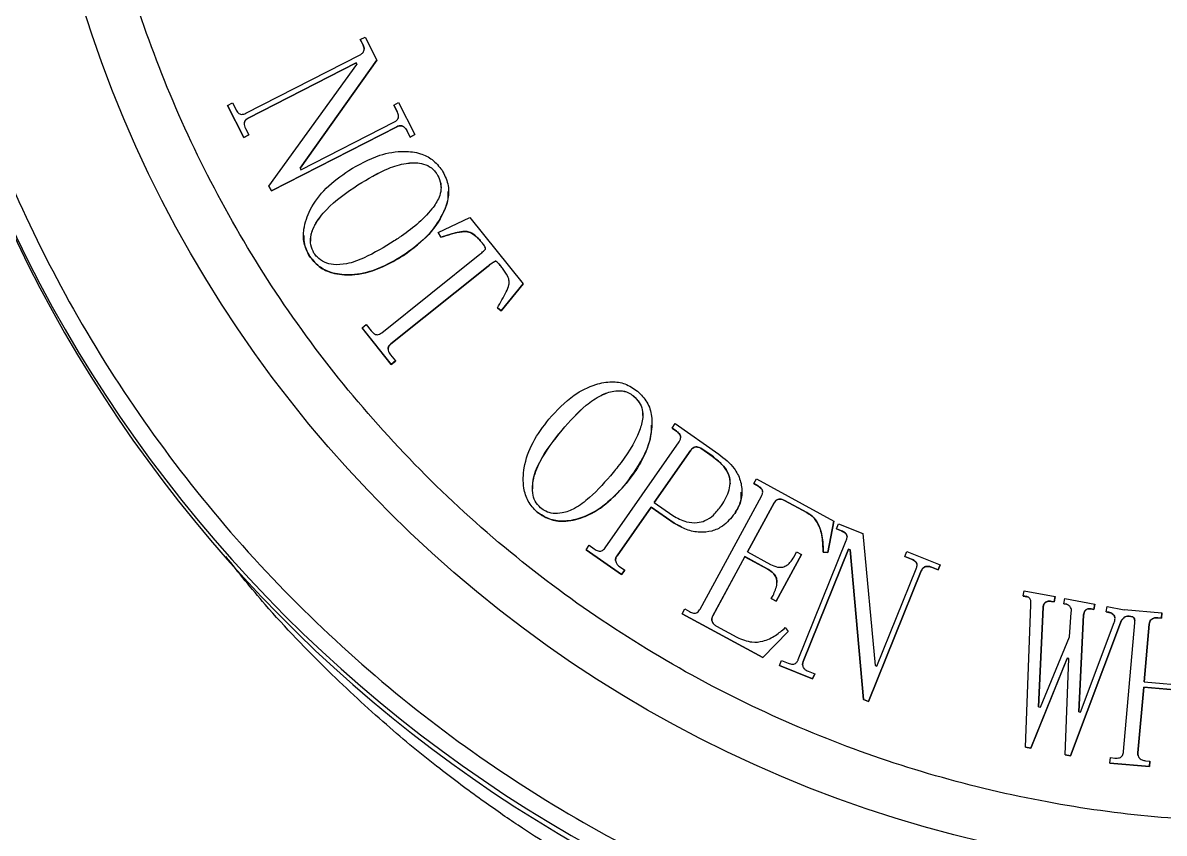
# Model space of a CAD drawing. Header units: millimetres. Extents: x 2251 to 4395, y 932 to 2449.
# Drawn here: x 3612.5 to 3678.5, y 2141.7 to 2188.5 of the extents above; entities that cross this region are included whole.
import ezdxf

# ---------------------------------------------------------------- set-up
doc = ezdxf.new("R2010")
doc.units = ezdxf.units.MM

msp = doc.modelspace()

# ---------------------------------------------------------------- linework, layer by layer
at = {"color": 7, "linetype": 'Continuous', "lineweight": 25}
for p, q in [((3632.01, 2187.576), (3632.287, 2187.719)), ((3632.287, 2187.719), (3632.973, 2186.378)), ((3632.153, 2187.299), (3632.01, 2187.576)), ((3632.01, 2187.576), (3632.01, 2187.574)), ((3632.01, 2187.574), (3632.153, 2187.296)), ((3632.153, 2187.299), (3632.153, 2187.296)), ((3625.383, 2183.311), (3631.995, 2186.694)), ((3631.767, 2186.228), (3625.526, 2183.034)), ((3625.526, 2183.031), (3631.767, 2186.225)), ((3626.724, 2179.096), (3631.815, 2186.135)), ((3632.973, 2186.378), (3628.525, 2180.134)), ((3628.526, 2180.133), (3632.973, 2186.376)), ((3631.815, 2186.135), (3631.767, 2186.228)), ((3631.767, 2186.228), (3631.767, 2186.225)), ((3631.767, 2186.225), (3631.815, 2186.134)), ((3632.973, 2186.378), (3632.973, 2186.376)), ((3624.335, 2183.766), (3624.613, 2183.908)), ((3625.281, 2181.916), (3624.335, 2183.766)), ((3624.335, 2183.766), (3624.335, 2183.763)), ((3624.335, 2183.763), (3625.281, 2181.914)), ((3624.613, 2183.908), (3624.802, 2183.538)), ((3633.95, 2183.785), (3634.227, 2183.927)), ((3634.139, 2183.415), (3633.95, 2183.785)), ((3633.95, 2183.785), (3633.95, 2183.783)), ((3633.95, 2183.783), (3634.139, 2183.413)), ((3634.227, 2183.927), (3635.173, 2182.078)), ((3634.139, 2183.415), (3634.139, 2183.413)), ((3625.37, 2182.429), (3625.559, 2182.059)), ((3625.526, 2183.034), (3625.526, 2183.031)), ((3634.125, 2182.533), (3626.867, 2178.819)), ((3626.867, 2178.817), (3634.125, 2182.531)), ((3628.573, 2180.042), (3633.983, 2182.81)), ((3634.125, 2182.533), (3634.125, 2182.531)), ((3625.559, 2182.059), (3625.281, 2181.916)), ((3625.281, 2181.914), (3625.559, 2182.057)), ((3625.281, 2181.916), (3625.281, 2181.914)), ((3625.559, 2182.059), (3625.559, 2182.057)), ((3634.896, 2181.936), (3634.707, 2182.305)), ((3634.707, 2182.305), (3634.707, 2182.303)), ((3634.707, 2182.303), (3634.896, 2181.933)), ((3635.173, 2182.078), (3634.896, 2181.936)), ((3634.896, 2181.933), (3635.173, 2182.076)), ((3634.896, 2181.936), (3634.896, 2181.933)), ((3635.173, 2182.078), (3635.173, 2182.076)), ((3628.525, 2180.134), (3628.573, 2180.042)), ((3626.867, 2178.819), (3626.724, 2179.096)), ((3626.724, 2179.096), (3626.724, 2179.094)), ((3626.724, 2179.094), (3626.867, 2178.817)), ((3626.867, 2178.819), (3626.867, 2178.817)), ((3637.117, 2178.781), (3637.117, 2178.783)), ((3636.522, 2176.411), (3638.35, 2177.278)), ((3638.35, 2177.278), (3641.428, 2173.434)), ((3628.725, 2176.238), (3628.725, 2176.236)), ((3636.676, 2176.135), (3636.522, 2176.411)), ((3636.522, 2176.411), (3636.522, 2176.409)), ((3636.522, 2176.409), (3636.676, 2176.133)), ((3636.676, 2176.135), (3636.676, 2176.133)), ((3639.04, 2175.837), (3639.04, 2175.834)), ((3633.262, 2170.612), (3638.926, 2175.149)), ((3639.406, 2174.469), (3633.783, 2169.965)), ((3633.783, 2169.963), (3639.406, 2174.467)), ((3639.406, 2174.469), (3639.406, 2174.467)), ((3640.238, 2174.34), (3640.238, 2174.338)), ((3641.428, 2173.434), (3640.151, 2171.88)), ((3640.151, 2171.878), (3641.428, 2173.432)), ((3641.428, 2173.434), (3641.428, 2173.432)), ((3640.151, 2171.88), (3639.949, 2172.049)), ((3639.949, 2172.049), (3639.949, 2172.047)), ((3639.949, 2172.047), (3640.151, 2171.878)), ((3640.151, 2171.88), (3640.151, 2171.878)), ((3632.112, 2170.886), (3632.355, 2171.08)), ((3633.798, 2168.782), (3632.112, 2170.886)), ((3632.112, 2170.886), (3632.112, 2170.884)), ((3632.112, 2170.884), (3633.798, 2168.78)), ((3632.355, 2171.08), (3632.648, 2170.716)), ((3633.783, 2169.965), (3633.783, 2169.963)), ((3633.75, 2169.341), (3634.041, 2168.977)), ((3634.041, 2168.977), (3633.798, 2168.782)), ((3633.798, 2168.78), (3634.041, 2168.975)), ((3633.798, 2168.782), (3633.798, 2168.78)), ((3634.041, 2168.977), (3634.041, 2168.975)), ((3648.884, 2165.259), (3648.884, 2165.261)), ((3650.046, 2165.093), (3650.225, 2165.351)), ((3650.225, 2165.351), (3652.755, 2163.586)), ((3650.303, 2164.914), (3650.046, 2165.093)), ((3650.046, 2165.093), (3650.046, 2165.091)), ((3650.046, 2165.091), (3650.303, 2164.912)), ((3650.303, 2164.914), (3650.303, 2164.912)), ((3646.176, 2158.173), (3650.451, 2164.301)), ((3651.137, 2163.823), (3649.014, 2160.782)), ((3649.015, 2160.781), (3651.137, 2163.821)), ((3651.137, 2163.821), (3651.137, 2163.823)), ((3652.36, 2163.479), (3651.761, 2163.897)), ((3651.761, 2163.894), (3651.761, 2163.897)), ((3651.761, 2163.894), (3652.36, 2163.476)), ((3652.36, 2163.476), (3652.36, 2163.479)), ((3641.443, 2162.21), (3641.443, 2162.208)), ((3654.777, 2161.878), (3654.928, 2162.151)), ((3654.928, 2162.151), (3659.412, 2159.716)), ((3654.086, 2161.383), (3654.086, 2161.385)), ((3655.007, 2161.752), (3654.777, 2161.878)), ((3654.777, 2161.878), (3654.777, 2161.876)), ((3654.777, 2161.876), (3655.007, 2161.75)), ((3655.007, 2161.752), (3655.007, 2161.75)), ((3649.014, 2160.782), (3650.085, 2160.034)), ((3651.668, 2154.621), (3655.221, 2161.163)), ((3655.953, 2160.766), (3654.413, 2157.929)), ((3654.414, 2157.928), (3655.953, 2160.764)), ((3655.953, 2160.766), (3655.953, 2160.764)), ((3657.842, 2160.213), (3656.561, 2160.909)), ((3656.561, 2160.909), (3656.561, 2160.907)), ((3656.561, 2160.907), (3657.842, 2160.211)), ((3648.835, 2160.523), (3646.862, 2157.696)), ((3646.862, 2157.693), (3648.835, 2160.521)), ((3650.162, 2159.597), (3648.835, 2160.523)), ((3648.835, 2160.523), (3648.835, 2160.521)), ((3648.835, 2160.521), (3650.162, 2159.595)), ((3657.842, 2160.213), (3657.842, 2160.211)), ((3650.162, 2159.597), (3650.162, 2159.595)), ((3650.162, 2159.595), (3650.582, 2159.395)), ((3659.412, 2159.716), (3659.069, 2157.888)), ((3659.069, 2157.886), (3659.412, 2159.714)), ((3659.412, 2159.716), (3659.412, 2159.714)), ((3659.563, 2159.265), (3659.68, 2159.554)), ((3659.68, 2159.554), (3661.077, 2158.99)), ((3659.851, 2159.148), (3659.563, 2159.265)), ((3659.563, 2159.265), (3659.563, 2159.263)), ((3659.563, 2159.263), (3659.851, 2159.145)), ((3659.851, 2159.148), (3659.851, 2159.145)), ((3661.077, 2158.99), (3661.801, 2151.357)), ((3645.071, 2158.052), (3645.252, 2158.31)), ((3645.071, 2158.052), (3645.071, 2158.05)), ((3647.128, 2156.615), (3645.071, 2158.052)), ((3645.071, 2158.05), (3647.128, 2156.613)), ((3645.252, 2158.31), (3645.55, 2158.1)), ((3657.347, 2151.7), (3660.129, 2158.587)), ((3660.262, 2158.084), (3657.636, 2151.583)), ((3657.636, 2151.581), (3660.262, 2158.082)), ((3660.358, 2158.046), (3660.262, 2158.084)), ((3660.262, 2158.084), (3660.262, 2158.082)), ((3660.262, 2158.082), (3660.358, 2158.044)), ((3661.119, 2149.392), (3660.358, 2158.046)), ((3660.358, 2158.046), (3660.358, 2158.044)), ((3660.358, 2158.044), (3661.119, 2149.39)), ((3646.862, 2157.696), (3646.862, 2157.693)), ((3654.263, 2157.655), (3652.4, 2154.224)), ((3652.4, 2154.222), (3654.263, 2157.653)), ((3655.588, 2156.935), (3654.263, 2157.655)), ((3654.263, 2157.655), (3654.263, 2157.653)), ((3654.263, 2157.653), (3655.588, 2156.933)), ((3654.413, 2157.929), (3655.739, 2157.208)), ((3657.528, 2157.778), (3656.062, 2155.08)), ((3656.062, 2155.077), (3657.528, 2157.776)), ((3657.105, 2157.651), (3657.255, 2157.927)), ((3657.255, 2157.927), (3657.528, 2157.778)), ((3657.528, 2157.778), (3657.528, 2157.776)), ((3659.069, 2157.888), (3658.79, 2157.921)), ((3658.79, 2157.921), (3658.79, 2157.919)), ((3658.79, 2157.919), (3659.069, 2157.886)), ((3659.069, 2157.888), (3659.069, 2157.886)), ((3663.512, 2157.668), (3663.629, 2157.957)), ((3663.897, 2157.514), (3663.512, 2157.668)), ((3663.512, 2157.668), (3663.512, 2157.666)), ((3663.512, 2157.666), (3663.897, 2157.512)), ((3663.629, 2157.957), (3665.555, 2157.179)), ((3663.897, 2157.514), (3663.897, 2157.512)), ((3647.008, 2157.083), (3647.309, 2156.873)), ((3647.309, 2156.873), (3647.128, 2156.615)), ((3647.128, 2156.613), (3647.309, 2156.871)), ((3647.309, 2156.873), (3647.309, 2156.871)), ((3655.588, 2156.935), (3655.588, 2156.933)), ((3664.463, 2156.836), (3661.408, 2149.275)), ((3661.408, 2149.273), (3664.463, 2156.834)), ((3661.897, 2151.319), (3664.174, 2156.953)), ((3664.463, 2156.836), (3664.463, 2156.834)), ((3665.438, 2156.89), (3665.053, 2157.046)), ((3665.053, 2157.046), (3665.053, 2157.044)), ((3665.053, 2157.044), (3665.438, 2156.888)), ((3665.555, 2157.179), (3665.438, 2156.89)), ((3665.438, 2156.888), (3665.555, 2157.177)), ((3665.438, 2156.89), (3665.438, 2156.888)), ((3665.555, 2157.179), (3665.555, 2157.177)), ((3647.128, 2156.615), (3647.128, 2156.613)), ((3655.789, 2155.228), (3655.889, 2155.411)), ((3670.362, 2155.38), (3670.422, 2155.686)), ((3670.566, 2155.341), (3670.362, 2155.38)), ((3670.362, 2155.38), (3670.362, 2155.378)), ((3670.362, 2155.378), (3670.566, 2155.339)), ((3670.422, 2155.686), (3672.209, 2155.345)), ((3656.062, 2155.08), (3655.789, 2155.228)), ((3655.789, 2155.228), (3655.789, 2155.226)), ((3655.789, 2155.226), (3656.062, 2155.077)), ((3656.062, 2155.08), (3656.062, 2155.077)), ((3670.491, 2146.625), (3670.795, 2154.873)), ((3670.566, 2155.341), (3670.566, 2155.339)), ((3671.51, 2154.738), (3671.256, 2148.967)), ((3671.256, 2148.967), (3671.51, 2154.736)), ((3671.51, 2154.738), (3671.51, 2154.736)), ((3672.15, 2155.039), (3671.996, 2155.068)), ((3671.996, 2155.068), (3671.996, 2155.066)), ((3671.996, 2155.066), (3672.15, 2155.037)), ((3672.209, 2155.345), (3672.15, 2155.039)), ((3672.15, 2155.037), (3672.209, 2155.343)), ((3672.15, 2155.039), (3672.15, 2155.037)), ((3672.209, 2155.345), (3672.209, 2155.343)), ((3672.71, 2154.931), (3672.77, 2155.237)), ((3672.864, 2154.902), (3672.71, 2154.931)), ((3672.71, 2154.931), (3672.71, 2154.929)), ((3672.71, 2154.929), (3672.864, 2154.9)), ((3672.77, 2155.237), (3674.506, 2154.906)), ((3672.864, 2154.902), (3672.864, 2154.9)), ((3674.506, 2154.906), (3674.446, 2154.6)), ((3674.446, 2154.598), (3674.506, 2154.904)), ((3674.506, 2154.906), (3674.506, 2154.904)), ((3675.161, 2154.465), (3675.22, 2154.771)), ((3675.22, 2154.771), (3676.206, 2154.583)), ((3650.634, 2154.353), (3650.782, 2154.629)), ((3655.301, 2151.818), (3650.634, 2154.353)), ((3650.634, 2154.353), (3650.634, 2154.351)), ((3650.634, 2154.351), (3655.301, 2151.816)), ((3650.782, 2154.629), (3651.058, 2154.479)), ((3652.4, 2154.224), (3652.4, 2154.222)), ((3673.034, 2153.018), (3673.144, 2154.426)), ((3673.858, 2154.29), (3673.583, 2148.68)), ((3673.583, 2148.68), (3673.858, 2154.287)), ((3673.858, 2154.29), (3673.858, 2154.287)), ((3674.446, 2154.6), (3674.294, 2154.631)), ((3674.294, 2154.631), (3674.294, 2154.628)), ((3674.294, 2154.628), (3674.446, 2154.598)), ((3674.446, 2154.6), (3674.446, 2154.598)), ((3675.315, 2154.434), (3675.161, 2154.465)), ((3675.161, 2154.465), (3675.161, 2154.463)), ((3675.161, 2154.463), (3675.315, 2154.432)), ((3675.315, 2154.434), (3675.315, 2154.432)), ((3676.206, 2154.583), (3676.208, 2154.603)), ((3676.208, 2154.603), (3678.393, 2154.413)), ((3676.692, 2154.172), (3676.488, 2154.211)), ((3676.488, 2154.211), (3676.488, 2154.208)), ((3676.488, 2154.208), (3676.692, 2154.17)), ((3676.694, 2154.183), (3676.692, 2154.172)), ((3676.692, 2154.17), (3676.694, 2154.181)), ((3676.692, 2154.17), (3676.692, 2154.172)), ((3676.694, 2154.183), (3676.694, 2154.181)), ((3678.366, 2154.101), (3678.158, 2154.118)), ((3678.158, 2154.118), (3678.158, 2154.116)), ((3678.158, 2154.116), (3678.366, 2154.099)), ((3678.393, 2154.413), (3678.366, 2154.101)), ((3678.366, 2154.099), (3678.393, 2154.411)), ((3678.366, 2154.101), (3678.366, 2154.099)), ((3678.393, 2154.413), (3678.393, 2154.411)), ((3652.612, 2153.635), (3653.803, 2152.988)), ((3656.592, 2153.546), (3656.771, 2153.33)), ((3675.993, 2153.829), (3673.096, 2146.128)), ((3673.096, 2146.125), (3675.993, 2153.827)), ((3673.685, 2148.661), (3675.627, 2153.847)), ((3675.993, 2153.829), (3675.993, 2153.827)), ((3676.171, 2146.378), (3676.821, 2153.816)), ((3677.653, 2153.744), (3677.362, 2150.416)), ((3677.362, 2150.416), (3677.653, 2153.742)), ((3677.653, 2153.744), (3677.653, 2153.742)), ((3656.771, 2153.33), (3655.301, 2151.818)), ((3655.301, 2151.816), (3656.771, 2153.328)), ((3656.771, 2153.33), (3656.771, 2153.328)), ((3671.358, 2148.948), (3673.034, 2153.018)), ((3655.301, 2151.818), (3655.301, 2151.816)), ((3656.255, 2151.357), (3656.372, 2151.646)), ((3656.372, 2151.646), (3656.758, 2151.49)), ((3657.636, 2151.583), (3657.636, 2151.581)), ((3672.903, 2151.772), (3670.797, 2146.567)), ((3670.797, 2146.565), (3672.903, 2151.77)), ((3672.789, 2146.185), (3673.005, 2151.753)), ((3673.005, 2151.753), (3672.903, 2151.772)), ((3672.903, 2151.772), (3672.903, 2151.77)), ((3672.903, 2151.77), (3673.005, 2151.75)), ((3658.181, 2150.579), (3656.255, 2151.357)), ((3656.255, 2151.357), (3656.255, 2151.355)), ((3656.255, 2151.355), (3658.181, 2150.577)), ((3657.914, 2151.024), (3658.299, 2150.868)), ((3658.299, 2150.868), (3658.181, 2150.579)), ((3658.181, 2150.577), (3658.299, 2150.866)), ((3658.299, 2150.868), (3658.299, 2150.866)), ((3661.801, 2151.357), (3661.897, 2151.319)), ((3658.181, 2150.579), (3658.181, 2150.577)), ((3677.335, 2150.103), (3677.004, 2146.307)), ((3677.004, 2146.304), (3677.335, 2150.101)), ((3680.404, 2149.834), (3677.335, 2150.103)), ((3677.335, 2150.103), (3677.335, 2150.101)), ((3677.335, 2150.101), (3680.404, 2149.832)), ((3677.362, 2150.416), (3680.431, 2150.146)), ((3661.408, 2149.275), (3661.119, 2149.392)), ((3661.119, 2149.392), (3661.119, 2149.39)), ((3661.119, 2149.39), (3661.408, 2149.273)), ((3661.408, 2149.275), (3661.408, 2149.273)), ((3671.256, 2148.967), (3671.358, 2148.948)), ((3673.583, 2148.68), (3673.685, 2148.661)), ((3670.797, 2146.567), (3670.491, 2146.625)), ((3670.491, 2146.625), (3670.491, 2146.622)), ((3670.491, 2146.622), (3670.797, 2146.565)), ((3670.797, 2146.567), (3670.797, 2146.565)), ((3673.096, 2146.128), (3672.789, 2146.185)), ((3672.789, 2146.185), (3672.789, 2146.183)), ((3672.789, 2146.183), (3673.096, 2146.125)), ((3673.096, 2146.128), (3673.096, 2146.125)), ((3677.004, 2146.307), (3677.004, 2146.304)), ((3675.378, 2145.715), (3675.407, 2146.027)), ((3677.666, 2145.515), (3675.378, 2145.715)), ((3675.378, 2145.715), (3675.378, 2145.713)), ((3675.378, 2145.713), (3677.666, 2145.513)), ((3675.407, 2146.027), (3675.667, 2146.004)), ((3677.435, 2145.848), (3677.695, 2145.827)), ((3677.695, 2145.827), (3677.666, 2145.515)), ((3677.666, 2145.513), (3677.695, 2145.825)), ((3677.666, 2145.515), (3677.666, 2145.513)), ((3677.695, 2145.827), (3677.695, 2145.825))]:
    msp.add_line(p, q, dxfattribs=at)
msp.add_circle((3684.214, 2210.809), 71.5, dxfattribs=at)
for centre, start, end in [((3684.214, 2210.807), 190.30617, 259.69396), ((3684.291, 2210.435), 190.52799, 258.6349)]:
    msp.add_arc(centre, 80, start, end, dxfattribs=at)
for points, knots in [([(3752.714, 2210.816), (3752.659, 2208.727), (3752.549, 2204.548), (3751.639, 2198.21), (3750.153, 2191.857), (3747.98, 2185.492), (3745.149, 2179.268), (3741.635, 2173.246), (3737.481, 2167.554), (3732.737, 2162.292), (3727.476, 2157.549), (3721.784, 2153.395), (3715.761, 2149.881), (3709.538, 2147.05), (3703.173, 2144.878), (3696.82, 2143.383), (3690.481, 2142.506), (3684.214, 2142.221), (3677.947, 2142.506), (3671.608, 2143.383), (3665.255, 2144.878), (3658.89, 2147.05), (3652.667, 2149.881), (3646.644, 2153.395), (3640.952, 2157.549), (3635.691, 2162.292), (3630.947, 2167.554), (3626.793, 2173.246), (3623.279, 2179.268), (3620.448, 2185.491), (3618.274, 2191.857), (3616.789, 2198.209), (3615.879, 2204.548), (3615.769, 2208.727), (3615.714, 2210.816)], [0, 0, 0, 0, 0.029124, 0.058248, 0.08912, 0.119994, 0.151902, 0.184313, 0.217069, 0.25, 0.282931, 0.315687, 0.348098, 0.380006, 0.410878, 0.441752, 0.470875, 0.5, 0.529123, 0.558248, 0.58912, 0.619994, 0.651902, 0.684313, 0.717069, 0.75, 0.782931, 0.815687, 0.848098, 0.880006, 0.910878, 0.941752, 0.970875, 1, 1, 1, 1]), ([(3606.488, 2196.676), (3607.015, 2194.18), (3608.077, 2189.142), (3610.616, 2181.765), (3613.885, 2174.523), (3617.948, 2167.544), (3622.76, 2160.941), (3628.252, 2154.848), (3634.346, 2149.355), (3640.949, 2144.543), (3647.928, 2140.481), (3655.17, 2137.212), (3662.547, 2134.673), (3667.584, 2133.61), (3670.08, 2133.084)], [0, 0, 0, 0, 0.079959, 0.161371, 0.244142, 0.328893, 0.414217, 0.5, 0.585778, 0.671102, 0.755858, 0.838624, 0.920039, 1, 1, 1, 1]), ([(3631.995, 2186.694), (3632.045, 2186.723), (3632.126, 2186.77), (3632.209, 2186.873), (3632.241, 2186.976), (3632.233, 2187.126), (3632.185, 2187.227), (3632.153, 2187.299)], [0, 0, 0, 0, 0.2393069, 0.3883408, 0.5382316, 0.6776492, 1, 1, 1, 1]), ([(3632.153, 2187.296), (3632.188, 2187.225), (3632.235, 2187.133), (3632.234, 2187.032), (3632.234, 2187.01)], [0, 0, 0, 0, 0.77993, 1, 1, 1, 1]), ([(3624.802, 2183.538), (3624.843, 2183.465), (3624.902, 2183.361), (3625.028, 2183.264), (3625.143, 2183.24), (3625.266, 2183.257), (3625.344, 2183.293), (3625.383, 2183.311)], [0, 0, 0, 0, 0.3460999, 0.4934666, 0.642693, 0.8205684, 1, 1, 1, 1]), ([(3633.983, 2182.81), (3634.033, 2182.839), (3634.114, 2182.887), (3634.197, 2182.99), (3634.229, 2183.093), (3634.221, 2183.242), (3634.172, 2183.344), (3634.139, 2183.415)], [0, 0, 0, 0, 0.239079, 0.388006, 0.537788, 0.677074, 1, 1, 1, 1]), ([(3625.526, 2183.034), (3625.48, 2183.006), (3625.4, 2182.958), (3625.324, 2182.849), (3625.291, 2182.721), (3625.304, 2182.574), (3625.348, 2182.477), (3625.37, 2182.429)], [0, 0, 0, 0, 0.227355, 0.388209, 0.549679, 0.776891, 1, 1, 1, 1]), ([(3625.304, 2182.716), (3625.303, 2182.735), (3625.303, 2182.796), (3625.348, 2182.887), (3625.427, 2182.974), (3625.492, 2183.012), (3625.526, 2183.031)], [0, 0, 0, 0, 0.137853, 0.446763, 0.713681, 1, 1, 1, 1]), ([(3634.707, 2182.305), (3634.673, 2182.364), (3634.614, 2182.464), (3634.485, 2182.553), (3634.365, 2182.593), (3634.242, 2182.584), (3634.166, 2182.551), (3634.125, 2182.533)], [0, 0, 0, 0, 0.282446, 0.488833, 0.649378, 0.810868, 1, 1, 1, 1]), ([(3634.125, 2182.531), (3634.177, 2182.553), (3634.264, 2182.59), (3634.406, 2182.584), (3634.525, 2182.529), (3634.634, 2182.433), (3634.682, 2182.348), (3634.707, 2182.303)], [0, 0, 0, 0, 0.238616, 0.394312, 0.588667, 0.784076, 1, 1, 1, 1]), ([(3631.338, 2179.998), (3631.923, 2180.335), (3632.924, 2180.911), (3634.393, 2181.16), (3635.44, 2181.034), (3636.229, 2180.658), (3636.563, 2180.232), (3636.737, 2180.01)], [0, 0, 0, 0, 0.336368, 0.574645, 0.731944, 0.859761, 1, 1, 1, 1]), ([(3631.875, 2179.166), (3632.448, 2179.515), (3633.324, 2180.048), (3634.555, 2180.433), (3635.343, 2180.47), (3635.924, 2180.31), (3636.258, 2180.059), (3636.393, 2179.866), (3636.431, 2179.811)], [0, 0, 0, 0, 0.397528, 0.607391, 0.759995, 0.859904, 0.960457, 1, 1, 1, 1]), ([(3631.875, 2179.164), (3632.448, 2179.513), (3633.324, 2180.046), (3634.555, 2180.43), (3635.343, 2180.468), (3635.924, 2180.307), (3636.258, 2180.057), (3636.393, 2179.864), (3636.431, 2179.809)], [0, 0, 0, 0, 0.397528, 0.607391, 0.759995, 0.859904, 0.960457, 1, 1, 1, 1]), ([(3629.069, 2175.049), (3628.944, 2175.296), (3628.699, 2175.782), (3628.723, 2176.739), (3629.11, 2177.862), (3630.012, 2179.054), (3630.887, 2179.677), (3631.338, 2179.998)], [0, 0, 0, 0, 0.136424, 0.268155, 0.464575, 0.724005, 1, 1, 1, 1]), ([(3636.431, 2179.811), (3636.512, 2179.662), (3636.666, 2179.377), (3636.7, 2178.892), (3636.555, 2178.337), (3635.841, 2177.284), (3634.872, 2176.511), (3634.073, 2175.986), (3633.975, 2175.922)], [0, 0, 0, 0, 0.099186, 0.189605, 0.279846, 0.434014, 0.930829, 1, 1, 1, 1]), ([(3636.737, 2180.01), (3636.871, 2179.754), (3637.139, 2179.241), (3637.126, 2178.289), (3636.671, 2177.143), (3635.783, 2175.998), (3634.907, 2175.372), (3634.512, 2175.09)], [0, 0, 0, 0, 0.143045, 0.287405, 0.460414, 0.756528, 1, 1, 1, 1]), ([(3636.431, 2179.809), (3636.516, 2179.66), (3636.657, 2179.415), (3636.662, 2179.135), (3636.664, 2179.024)], [0, 0, 0, 0, 0.606286, 1, 1, 1, 1]), ([(3629.331, 2175.219), (3629.254, 2175.372), (3629.107, 2175.67), (3629.131, 2176.249), (3629.402, 2176.976), (3630.274, 2178.08), (3631.23, 2178.729), (3631.875, 2179.166)], [0, 0, 0, 0, 0.098651, 0.191047, 0.328598, 0.547094, 1, 1, 1, 1]), ([(3629.146, 2175.9), (3629.143, 2175.988), (3629.132, 2176.312), (3629.417, 2176.975), (3630.264, 2178.078), (3631.226, 2178.726), (3631.875, 2179.164)], [0, 0, 0, 0, 0.05934, 0.219286, 0.473355, 1, 1, 1, 1]), ([(3634.512, 2175.088), (3635.059, 2175.491), (3636.002, 2176.188), (3636.792, 2177.423), (3637.123, 2178.277), (3637.093, 2178.676), (3637.086, 2178.779)], [0, 0, 0, 0, 0.431051, 0.744676, 0.93349, 1, 1, 1, 1]), ([(3628.75, 2176.238), (3628.748, 2176.062), (3628.744, 2175.639), (3628.949, 2175.265), (3629.069, 2175.047)], [0, 0, 0, 0, 0.415343, 1, 1, 1, 1]), ([(3633.975, 2175.922), (3633.405, 2175.572), (3632.531, 2175.035), (3631.324, 2174.581), (3630.528, 2174.521), (3629.931, 2174.661), (3629.545, 2174.919), (3629.386, 2175.141), (3629.331, 2175.219)], [0, 0, 0, 0, 0.386956, 0.593793, 0.740338, 0.842099, 0.944778, 1, 1, 1, 1]), ([(3636.676, 2176.133), (3637.078, 2176.269), (3637.579, 2176.438), (3638.224, 2176.484), (3638.582, 2176.32), (3638.838, 2176.077), (3638.994, 2175.889), (3639.04, 2175.834)], [0, 0, 0, 0, 0.483147, 0.601641, 0.722029, 0.918813, 1, 1, 1, 1]), ([(3639.04, 2175.837), (3638.901, 2175.997), (3638.694, 2176.237), (3638.337, 2176.45), (3637.844, 2176.498), (3637.296, 2176.332), (3636.847, 2176.19), (3636.676, 2176.135)], [0, 0, 0, 0, 0.240793, 0.359777, 0.461711, 0.794413, 1, 1, 1, 1]), ([(3638.926, 2175.149), (3638.965, 2175.18), (3639.067, 2175.262), (3639.176, 2175.359), (3639.242, 2175.441), (3639.256, 2175.468), (3639.259, 2175.496), (3639.241, 2175.556), (3639.166, 2175.671), (3639.09, 2175.771), (3639.04, 2175.837)], [0, 0, 0, 0, 0.166709, 0.438609, 0.487323, 0.517206, 0.541802, 0.578816, 0.723084, 1, 1, 1, 1]), ([(3634.512, 2175.09), (3633.929, 2174.751), (3632.937, 2174.174), (3631.454, 2173.9), (3630.382, 2174.032), (3629.573, 2174.413), (3629.239, 2174.834), (3629.069, 2175.049)], [0, 0, 0, 0, 0.333528, 0.567546, 0.735799, 0.864912, 1, 1, 1, 1]), ([(3629.069, 2175.047), (3629.272, 2174.799), (3629.657, 2174.331), (3630.614, 2173.967), (3631.86, 2173.914), (3633.243, 2174.327), (3634.116, 2174.85), (3634.512, 2175.088)], [0, 0, 0, 0, 0.1571064, 0.2966665, 0.4935887, 0.770105, 1, 1, 1, 1]), ([(3640.238, 2174.34), (3640.209, 2174.375), (3640.123, 2174.481), (3640.005, 2174.619), (3639.904, 2174.724), (3639.848, 2174.752), (3639.819, 2174.753), (3639.743, 2174.72), (3639.603, 2174.625), (3639.48, 2174.528), (3639.406, 2174.469)], [0, 0, 0, 0, 0.124093, 0.372351, 0.496838, 0.517541, 0.538485, 0.574939, 0.740211, 1, 1, 1, 1]), ([(3639.406, 2174.467), (3639.441, 2174.495), (3639.513, 2174.551), (3639.61, 2174.625), (3639.691, 2174.681), (3639.748, 2174.717), (3639.79, 2174.738), (3639.82, 2174.751), (3639.845, 2174.751), (3639.892, 2174.731), (3640.029, 2174.593), (3640.145, 2174.451), (3640.238, 2174.338)], [0, 0, 0, 0, 0.124075, 0.248161, 0.332872, 0.391478, 0.431352, 0.46131, 0.47999, 0.498634, 0.596811, 1, 1, 1, 1]), ([(3639.949, 2172.049), (3640.123, 2172.357), (3640.368, 2172.79), (3640.61, 2173.307), (3640.638, 2173.622), (3640.519, 2173.962), (3640.349, 2174.191), (3640.238, 2174.34)], [0, 0, 0, 0, 0.417225, 0.587015, 0.664813, 0.781934, 1, 1, 1, 1]), ([(3632.648, 2170.716), (3632.706, 2170.649), (3632.787, 2170.555), (3632.939, 2170.493), (3633.063, 2170.5), (3633.174, 2170.544), (3633.238, 2170.593), (3633.262, 2170.612)], [0, 0, 0, 0, 0.362826, 0.512382, 0.662913, 0.871019, 1, 1, 1, 1]), ([(3633.783, 2169.965), (3633.736, 2169.921), (3633.661, 2169.851), (3633.617, 2169.714), (3633.621, 2169.581), (3633.67, 2169.452), (3633.726, 2169.374), (3633.75, 2169.341)], [0, 0, 0, 0, 0.2669555, 0.4295289, 0.5913573, 0.8265325, 1, 1, 1, 1]), ([(3633.624, 2169.662), (3633.623, 2169.671), (3633.617, 2169.719), (3633.645, 2169.802), (3633.704, 2169.895), (3633.757, 2169.941), (3633.783, 2169.963)], [0, 0, 0, 0, 0.0701, 0.409533, 0.711576, 1, 1, 1, 1]), ([(3642.923, 2165.613), (3643.381, 2166.109), (3644.159, 2166.952), (3645.477, 2167.625), (3646.503, 2167.817), (3647.367, 2167.696), (3647.814, 2167.391), (3648.047, 2167.231)], [0, 0, 0, 0, 0.337884, 0.573603, 0.730566, 0.85906, 1, 1, 1, 1]), ([(3643.682, 2164.983), (3644.125, 2165.487), (3644.796, 2166.251), (3645.847, 2166.98), (3646.575, 2167.252), (3647.171, 2167.275), (3647.567, 2167.142), (3647.758, 2166.996), (3647.816, 2166.952)], [0, 0, 0, 0, 0.39949, 0.604579, 0.758371, 0.856867, 0.955984, 1, 1, 1, 1]), ([(3643.682, 2164.981), (3644.125, 2165.485), (3644.796, 2166.248), (3645.847, 2166.978), (3646.575, 2167.25), (3647.171, 2167.273), (3647.567, 2167.14), (3647.758, 2166.994), (3647.816, 2166.949)], [0, 0, 0, 0, 0.3994903, 0.6045786, 0.7583706, 0.8568666, 0.9559842, 1, 1, 1, 1]), ([(3647.816, 2166.952), (3647.938, 2166.834), (3648.169, 2166.61), (3648.345, 2166.16), (3648.372, 2165.595), (3648.024, 2164.41), (3647.335, 2163.383), (3646.734, 2162.64), (3646.641, 2162.525)], [0, 0, 0, 0, 0.099608, 0.189208, 0.278687, 0.431625, 0.91232, 1, 1, 1, 1]), ([(3648.047, 2167.231), (3648.249, 2167.03), (3648.654, 2166.625), (3648.925, 2165.731), (3648.844, 2164.518), (3648.352, 2163.157), (3647.699, 2162.292), (3647.4, 2161.895)], [0, 0, 0, 0, 0.141994, 0.285364, 0.454307, 0.749816, 1, 1, 1, 1]), ([(3647.816, 2166.949), (3647.937, 2166.832), (3648.166, 2166.608), (3648.339, 2166.198), (3648.34, 2165.936), (3648.341, 2165.826)], [0, 0, 0, 0, 0.391858, 0.744344, 1, 1, 1, 1]), ([(3642.241, 2160.236), (3642.049, 2160.435), (3641.67, 2160.825), (3641.411, 2161.747), (3641.446, 2162.934), (3641.952, 2164.331), (3642.594, 2165.179), (3642.923, 2165.613)], [0, 0, 0, 0, 0.136914, 0.2692438, 0.4669639, 0.7271795, 1, 1, 1, 1]), ([(3647.4, 2161.893), (3647.787, 2162.44), (3648.456, 2163.387), (3648.883, 2164.607), (3648.861, 2165.178), (3648.858, 2165.259)], [0, 0, 0, 0, 0.540379, 0.935169, 1, 1, 1, 1]), ([(3642.44, 2160.475), (3642.321, 2160.599), (3642.09, 2160.839), (3641.941, 2161.409), (3641.99, 2162.199), (3642.504, 2163.499), (3643.211, 2164.39), (3643.682, 2164.983)], [0, 0, 0, 0, 0.099003, 0.19276, 0.335178, 0.557829, 1, 1, 1, 1]), ([(3641.993, 2161.582), (3641.992, 2161.74), (3641.991, 2162.279), (3642.526, 2163.496), (3643.22, 2164.388), (3643.682, 2164.981)], [0, 0, 0, 0, 0.121806, 0.415916, 1, 1, 1, 1]), ([(3650.451, 2164.301), (3650.482, 2164.352), (3650.532, 2164.433), (3650.554, 2164.563), (3650.533, 2164.677), (3650.449, 2164.804), (3650.359, 2164.871), (3650.303, 2164.914)], [0, 0, 0, 0, 0.242147, 0.388856, 0.536837, 0.710317, 1, 1, 1, 1]), ([(3650.303, 2164.912), (3650.373, 2164.857), (3650.473, 2164.78), (3650.544, 2164.646), (3650.543, 2164.59), (3650.543, 2164.57)], [0, 0, 0, 0, 0.613941, 0.861715, 1, 1, 1, 1]), ([(3651.761, 2163.897), (3651.691, 2163.937), (3651.583, 2164), (3651.414, 2164.011), (3651.29, 2163.977), (3651.2, 2163.904), (3651.156, 2163.848), (3651.137, 2163.823)], [0, 0, 0, 0, 0.336259, 0.518412, 0.701425, 0.865829, 1, 1, 1, 1]), ([(3651.137, 2163.821), (3651.172, 2163.865), (3651.231, 2163.939), (3651.352, 2163.996), (3651.47, 2164.009), (3651.614, 2163.984), (3651.705, 2163.928), (3651.761, 2163.894)], [0, 0, 0, 0, 0.234766, 0.393258, 0.551032, 0.728919, 1, 1, 1, 1]), ([(3652.909, 2160.612), (3653.088, 2160.903), (3653.354, 2161.336), (3653.434, 2162.012), (3653.296, 2162.537), (3652.924, 2163.049), (3652.561, 2163.325), (3652.36, 2163.479)], [0, 0, 0, 0, 0.300507, 0.446901, 0.594184, 0.775072, 1, 1, 1, 1]), ([(3652.36, 2163.476), (3652.627, 2163.268), (3653.026, 2162.957), (3653.371, 2162.365), (3653.392, 2162.034), (3653.403, 2161.87)], [0, 0, 0, 0, 0.505642, 0.75535, 1, 1, 1, 1]), ([(3652.755, 2163.586), (3653.076, 2163.333), (3653.6, 2162.918), (3654.03, 2162.082), (3654.131, 2161.309), (3653.975, 2160.637), (3653.756, 2160.285), (3653.67, 2160.146)], [0, 0, 0, 0, 0.303232, 0.495993, 0.689194, 0.877678, 1, 1, 1, 1]), ([(3646.641, 2162.525), (3646.202, 2162.02), (3645.531, 2161.249), (3644.515, 2160.458), (3643.775, 2160.166), (3643.19, 2160.127), (3642.753, 2160.247), (3642.536, 2160.405), (3642.44, 2160.475)], [0, 0, 0, 0, 0.388784, 0.594507, 0.742724, 0.84452, 0.93111, 1, 1, 1, 1]), ([(3647.4, 2161.895), (3646.945, 2161.397), (3646.177, 2160.556), (3644.848, 2159.855), (3643.795, 2159.664), (3642.909, 2159.783), (3642.468, 2160.083), (3642.241, 2160.236)], [0, 0, 0, 0, 0.335274, 0.565807, 0.736276, 0.864906, 1, 1, 1, 1]), ([(3642.241, 2160.234), (3642.504, 2160.061), (3643.006, 2159.732), (3644.011, 2159.671), (3645.186, 2159.973), (3646.388, 2160.763), (3647.073, 2161.527), (3647.4, 2161.893)], [0, 0, 0, 0, 0.1548488, 0.2952582, 0.4876874, 0.7546513, 1, 1, 1, 1]), ([(3653.67, 2160.144), (3653.818, 2160.381), (3654.058, 2160.766), (3654.051, 2161.214), (3654.048, 2161.385)], [0, 0, 0, 0, 0.616838, 1, 1, 1, 1]), ([(3655.221, 2161.163), (3655.247, 2161.217), (3655.289, 2161.302), (3655.294, 2161.435), (3655.262, 2161.545), (3655.165, 2161.661), (3655.067, 2161.717), (3655.007, 2161.752)], [0, 0, 0, 0, 0.244604, 0.390165, 0.536734, 0.711366, 1, 1, 1, 1]), ([(3655.007, 2161.75), (3655.08, 2161.707), (3655.184, 2161.646), (3655.276, 2161.517), (3655.284, 2161.448), (3655.288, 2161.415)], [0, 0, 0, 0, 0.550155, 0.788318, 1, 1, 1, 1]), ([(3656.561, 2160.909), (3656.497, 2160.938), (3656.391, 2160.987), (3656.236, 2160.988), (3656.121, 2160.955), (3656.023, 2160.879), (3655.978, 2160.807), (3655.953, 2160.766)], [0, 0, 0, 0, 0.2946797, 0.4891513, 0.6427246, 0.79668, 1, 1, 1, 1]), ([(3655.953, 2160.764), (3655.987, 2160.817), (3656.043, 2160.903), (3656.175, 2160.976), (3656.319, 2160.992), (3656.454, 2160.961), (3656.533, 2160.921), (3656.561, 2160.907)], [0, 0, 0, 0, 0.264438, 0.424852, 0.624763, 0.864134, 1, 1, 1, 1]), ([(3650.085, 2160.034), (3650.345, 2159.891), (3650.785, 2159.648), (3651.453, 2159.594), (3652.001, 2159.722), (3652.496, 2160.073), (3652.762, 2160.42), (3652.909, 2160.612)], [0, 0, 0, 0, 0.2693348, 0.4566469, 0.5997024, 0.7783509, 1, 1, 1, 1]), ([(3653.67, 2160.146), (3653.454, 2159.882), (3653.092, 2159.439), (3652.353, 2159.097), (3651.629, 2159.041), (3650.862, 2159.178), (3650.398, 2159.455), (3650.162, 2159.597)], [0, 0, 0, 0, 0.253557, 0.424716, 0.595645, 0.794239, 1, 1, 1, 1]), ([(3658.79, 2157.921), (3658.783, 2158.211), (3658.768, 2158.793), (3658.546, 2159.553), (3658.17, 2160.016), (3657.924, 2160.164), (3657.842, 2160.213)], [0, 0, 0, 0, 0.333446, 0.670522, 0.890051, 1, 1, 1, 1]), ([(3657.842, 2160.211), (3657.984, 2160.118), (3658.293, 2159.913), (3658.639, 2159.317), (3658.778, 2158.621), (3658.787, 2158.119), (3658.79, 2157.919)], [0, 0, 0, 0, 0.193125, 0.422079, 0.769445, 1, 1, 1, 1]), ([(3660.129, 2158.587), (3660.149, 2158.648), (3660.18, 2158.741), (3660.171, 2158.874), (3660.128, 2158.966), (3660.023, 2159.068), (3659.923, 2159.115), (3659.851, 2159.148)], [0, 0, 0, 0, 0.263647, 0.403144, 0.543417, 0.677144, 1, 1, 1, 1]), ([(3659.851, 2159.145), (3659.933, 2159.108), (3660.047, 2159.055), (3660.152, 2158.929), (3660.166, 2158.86), (3660.172, 2158.825)], [0, 0, 0, 0, 0.55917, 0.783276, 1, 1, 1, 1]), ([(3645.55, 2158.1), (3645.622, 2158.055), (3645.721, 2157.992), (3645.87, 2157.964), (3645.978, 2157.989), (3646.088, 2158.058), (3646.146, 2158.133), (3646.176, 2158.173)], [0, 0, 0, 0, 0.3451215, 0.47825, 0.6125433, 0.7923859, 1, 1, 1, 1]), ([(3644.292, 2140.124), (3643.87, 2140.379), (3643.027, 2140.887), (3641.493, 2141.871), (3640.124, 2142.799), (3639.015, 2143.58), (3637.839, 2144.441), (3636.031, 2145.822), (3633.446, 2147.944), (3630.014, 2151.126), (3626.848, 2154.388), (3624.98, 2156.726), (3624.234, 2157.659)], [0, 0, 0, 0, 0.109984, 0.219759, 0.27493, 0.330421, 0.386353, 0.442844, 0.579253, 0.726129, 0.890731, 1, 1, 1, 1]), ([(3646.779, 2157.428), (3646.778, 2157.435), (3646.767, 2157.486), (3646.795, 2157.583), (3646.84, 2157.658), (3646.862, 2157.693)], [0, 0, 0, 0, 0.072005, 0.554723, 1, 1, 1, 1]), ([(3646.862, 2157.696), (3646.833, 2157.646), (3646.786, 2157.563), (3646.768, 2157.428), (3646.807, 2157.296), (3646.889, 2157.174), (3646.973, 2157.11), (3647.008, 2157.083)], [0, 0, 0, 0, 0.2392653, 0.3980718, 0.5583573, 0.8110269, 1, 1, 1, 1]), ([(3655.739, 2157.208), (3655.872, 2157.146), (3656.079, 2157.049), (3656.395, 2157.028), (3656.653, 2157.118), (3656.909, 2157.326), (3657.034, 2157.533), (3657.105, 2157.651)], [0, 0, 0, 0, 0.265228, 0.413113, 0.562281, 0.751044, 1, 1, 1, 1]), ([(3664.174, 2156.953), (3664.194, 2157.014), (3664.225, 2157.107), (3664.217, 2157.241), (3664.173, 2157.333), (3664.069, 2157.434), (3663.968, 2157.481), (3663.897, 2157.514)], [0, 0, 0, 0, 0.263647, 0.403144, 0.543417, 0.677144, 1, 1, 1, 1]), ([(3663.897, 2157.512), (3663.978, 2157.474), (3664.093, 2157.422), (3664.197, 2157.295), (3664.211, 2157.226), (3664.218, 2157.192)], [0, 0, 0, 0, 0.55917, 0.783276, 1, 1, 1, 1]), ([(3655.889, 2155.411), (3655.99, 2155.63), (3656.13, 2155.933), (3656.111, 2156.36), (3655.991, 2156.625), (3655.797, 2156.811), (3655.649, 2156.899), (3655.588, 2156.935)], [0, 0, 0, 0, 0.4002553, 0.5540467, 0.7092134, 0.880119, 1, 1, 1, 1]), ([(3655.588, 2156.933), (3655.708, 2156.858), (3655.9, 2156.738), (3656.067, 2156.475), (3656.123, 2156.284), (3656.109, 2156.178), (3656.106, 2156.156)], [0, 0, 0, 0, 0.419661, 0.676448, 0.934087, 1, 1, 1, 1]), ([(3665.053, 2157.046), (3664.986, 2157.068), (3664.876, 2157.105), (3664.721, 2157.089), (3664.611, 2157.041), (3664.521, 2156.957), (3664.484, 2156.88), (3664.463, 2156.836)], [0, 0, 0, 0, 0.292493, 0.488495, 0.642099, 0.795375, 1, 1, 1, 1]), ([(3664.463, 2156.834), (3664.493, 2156.893), (3664.541, 2156.986), (3664.66, 2157.067), (3664.783, 2157.096), (3664.919, 2157.092), (3665.01, 2157.059), (3665.053, 2157.044)], [0, 0, 0, 0, 0.277567, 0.434289, 0.591034, 0.809151, 1, 1, 1, 1]), ([(3670.795, 2154.873), (3670.807, 2154.955), (3670.823, 2155.068), (3670.776, 2155.206), (3670.718, 2155.279), (3670.642, 2155.322), (3670.591, 2155.335), (3670.566, 2155.341)], [0, 0, 0, 0, 0.409045, 0.568709, 0.729731, 0.871998, 1, 1, 1, 1]), ([(3671.996, 2155.068), (3671.931, 2155.076), (3671.831, 2155.088), (3671.699, 2155.049), (3671.612, 2154.982), (3671.544, 2154.876), (3671.523, 2154.789), (3671.51, 2154.738)], [0, 0, 0, 0, 0.286948, 0.445283, 0.603611, 0.766841, 1, 1, 1, 1]), ([(3671.51, 2154.736), (3671.524, 2154.792), (3671.547, 2154.885), (3671.626, 2154.995), (3671.721, 2155.058), (3671.849, 2155.084), (3671.94, 2155.073), (3671.996, 2155.066)], [0, 0, 0, 0, 0.255208, 0.42331, 0.591938, 0.753059, 1, 1, 1, 1]), ([(3673.144, 2154.426), (3673.151, 2154.484), (3673.163, 2154.581), (3673.106, 2154.728), (3673.008, 2154.844), (3672.909, 2154.884), (3672.864, 2154.902)], [0, 0, 0, 0, 0.280717, 0.477013, 0.764436, 1, 1, 1, 1]), ([(3651.058, 2154.479), (3651.135, 2154.441), (3651.244, 2154.388), (3651.405, 2154.382), (3651.514, 2154.429), (3651.605, 2154.513), (3651.647, 2154.586), (3651.668, 2154.621)], [0, 0, 0, 0, 0.350066, 0.499422, 0.650662, 0.830252, 1, 1, 1, 1]), ([(3652.348, 2153.97), (3652.345, 2153.982), (3652.333, 2154.033), (3652.355, 2154.122), (3652.386, 2154.19), (3652.4, 2154.222)], [0, 0, 0, 0, 0.142052, 0.594886, 1, 1, 1, 1]), ([(3652.4, 2154.224), (3652.377, 2154.173), (3652.338, 2154.087), (3652.341, 2153.95), (3652.382, 2153.836), (3652.474, 2153.724), (3652.561, 2153.668), (3652.612, 2153.635)], [0, 0, 0, 0, 0.233621, 0.399553, 0.564983, 0.740199, 1, 1, 1, 1]), ([(3674.294, 2154.631), (3674.247, 2154.638), (3674.171, 2154.65), (3674.063, 2154.629), (3673.987, 2154.582), (3673.915, 2154.488), (3673.879, 2154.385), (3673.862, 2154.308), (3673.858, 2154.29)], [0, 0, 0, 0, 0.2197284, 0.3604368, 0.5019622, 0.6296085, 0.9109721, 1, 1, 1, 1]), ([(3673.858, 2154.287), (3673.878, 2154.368), (3673.904, 2154.479), (3673.998, 2154.59), (3674.079, 2154.632), (3674.181, 2154.646), (3674.251, 2154.635), (3674.294, 2154.628)], [0, 0, 0, 0, 0.3817203, 0.5244556, 0.6680241, 0.7975388, 1, 1, 1, 1]), ([(3675.627, 2153.847), (3675.647, 2153.905), (3675.68, 2153.999), (3675.673, 2154.14), (3675.626, 2154.246), (3675.545, 2154.336), (3675.439, 2154.403), (3675.355, 2154.424), (3675.315, 2154.434)], [0, 0, 0, 0, 0.234067, 0.380912, 0.528267, 0.670545, 0.840377, 1, 1, 1, 1]), ([(3675.315, 2154.432), (3675.384, 2154.412), (3675.497, 2154.379), (3675.611, 2154.266), (3675.665, 2154.174), (3675.667, 2154.116), (3675.668, 2154.103)], [0, 0, 0, 0, 0.411268, 0.667218, 0.924779, 1, 1, 1, 1]), ([(3676.488, 2154.211), (3676.432, 2154.21), (3676.325, 2154.208), (3676.179, 2154.123), (3676.067, 2153.994), (3676.018, 2153.885), (3675.993, 2153.829)], [0, 0, 0, 0, 0.246987, 0.468153, 0.728462, 1, 1, 1, 1]), ([(3675.993, 2153.827), (3676.027, 2153.903), (3676.083, 2154.027), (3676.226, 2154.152), (3676.36, 2154.213), (3676.45, 2154.21), (3676.488, 2154.208)], [0, 0, 0, 0, 0.365295, 0.600157, 0.833953, 1, 1, 1, 1]), ([(3676.821, 2153.816), (3676.823, 2153.86), (3676.827, 2153.951), (3676.792, 2154.071), (3676.74, 2154.147), (3676.704, 2154.176), (3676.694, 2154.183)], [0, 0, 0, 0, 0.3303013, 0.665596, 0.9062665, 1, 1, 1, 1]), ([(3676.694, 2154.181), (3676.718, 2154.159), (3676.772, 2154.109), (3676.814, 2154.018), (3676.815, 2153.955), (3676.815, 2153.933)], [0, 0, 0, 0, 0.343672, 0.771515, 1, 1, 1, 1]), ([(3678.158, 2154.118), (3678.088, 2154.12), (3677.972, 2154.124), (3677.829, 2154.064), (3677.737, 2153.987), (3677.674, 2153.879), (3677.661, 2153.793), (3677.653, 2153.744)], [0, 0, 0, 0, 0.290077, 0.48445, 0.638173, 0.79153, 1, 1, 1, 1]), ([(3677.653, 2153.742), (3677.662, 2153.795), (3677.677, 2153.886), (3677.748, 2153.999), (3677.858, 2154.078), (3678, 2154.123), (3678.107, 2154.118), (3678.158, 2154.116)], [0, 0, 0, 0, 0.224861, 0.386581, 0.549015, 0.787195, 1, 1, 1, 1]), ([(3653.803, 2152.988), (3654.086, 2152.868), (3654.571, 2152.664), (3655.371, 2152.744), (3656.031, 2153.058), (3656.412, 2153.389), (3656.592, 2153.546)], [0, 0, 0, 0, 0.2964627, 0.506276, 0.7663159, 1, 1, 1, 1]), ([(3656.758, 2151.49), (3656.848, 2151.457), (3656.973, 2151.411), (3657.14, 2151.444), (3657.245, 2151.519), (3657.31, 2151.612), (3657.339, 2151.681), (3657.347, 2151.7)], [0, 0, 0, 0, 0.388994, 0.538184, 0.687796, 0.914813, 1, 1, 1, 1]), ([(3657.636, 2151.583), (3657.616, 2151.518), (3657.585, 2151.419), (3657.614, 2151.279), (3657.684, 2151.17), (3657.787, 2151.081), (3657.876, 2151.041), (3657.914, 2151.024)], [0, 0, 0, 0, 0.280897, 0.434364, 0.58741, 0.824214, 1, 1, 1, 1]), ([(3657.604, 2151.348), (3657.601, 2151.376), (3657.592, 2151.455), (3657.619, 2151.531), (3657.636, 2151.581)], [0, 0, 0, 0, 0.3514921, 1, 1, 1, 1]), ([(3675.667, 2146.004), (3675.759, 2145.999), (3675.888, 2145.992), (3676.038, 2146.065), (3676.114, 2146.155), (3676.157, 2146.264), (3676.167, 2146.343), (3676.171, 2146.378)], [0, 0, 0, 0, 0.375821, 0.523807, 0.672057, 0.853203, 1, 1, 1, 1]), ([(3677.023, 2146.122), (3677.015, 2146.147), (3676.998, 2146.206), (3677.001, 2146.268), (3677.004, 2146.304)], [0, 0, 0, 0, 0.41224, 1, 1, 1, 1]), ([(3677.004, 2146.307), (3677.002, 2146.249), (3677, 2146.154), (3677.055, 2146.033), (3677.137, 2145.948), (3677.265, 2145.876), (3677.371, 2145.859), (3677.435, 2145.848)], [0, 0, 0, 0, 0.238138, 0.394231, 0.549692, 0.728395, 1, 1, 1, 1])]:
    msp.add_open_spline(points, degree=3, knots=knots, dxfattribs=at)

doc.saveas('drawing.dxf')
